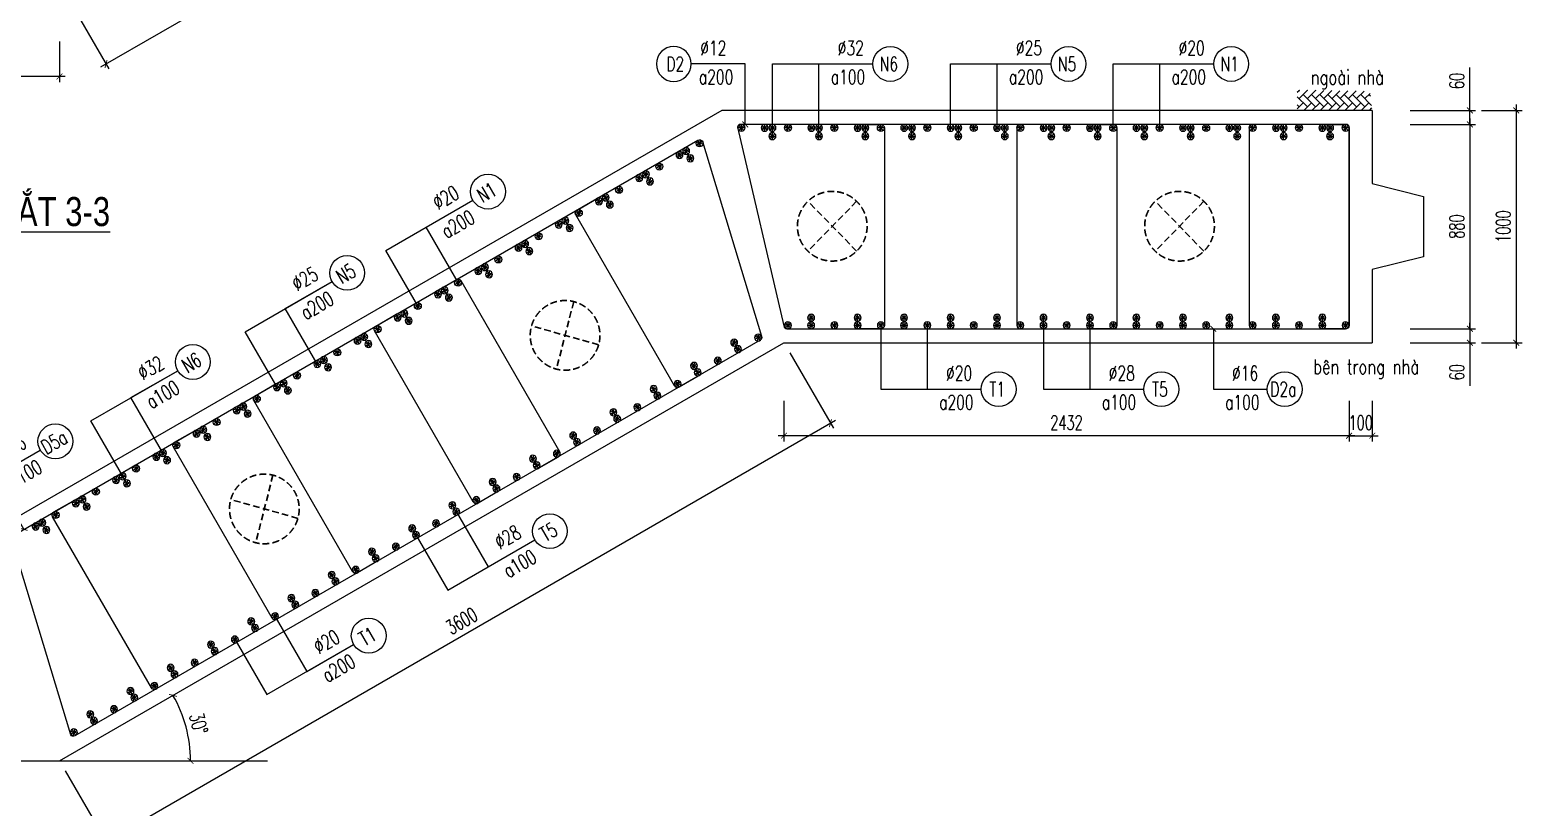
# Model space of a CAD drawing. Header units: millimetres. Extents: x -143483 to 1166745, y -1448440 to -1202244.
# Drawn here: x 491186 to 516875, y -1253784 to -1240398 of the extents above; entities that cross this region are included whole.
import ezdxf
from ezdxf.enums import TextEntityAlignment as Align

# ---------------------------------------------------------------- set-up
doc = ezdxf.new("R2010")
doc.units = ezdxf.units.MM
doc.header["$LTSCALE"] = 30
doc.header["$PDMODE"] = 3
doc.linetypes.add('DASHED', pattern=[19.05, 12.7, -6.35])
doc.layers.get('0').update_dxf_attribs({"lineweight": 9})
doc.layers.get('Defpoints').update_dxf_attribs({"lineweight": 9})
for name, color, linetype in [('ccu11-Cotthep', 9, 'Continuous'), ('ccu11-Dim', 8, 'Continuous'), ('ccu11-Hatch', 8, 'Continuous'), ('ccu11-Text', 31, 'Continuous'), ('ccu11-Thay', 7, 'Continuous'), ('ccu11-Thep', 4, 'Continuous'), ('ccu11-Thep doc', 4, 'Continuous'), ('ccu11-Thepdai', 6, 'Continuous')]:
    doc.layers.add(name, color=color, linetype=linetype)
doc.layers.add('ccu11-Khuat', color=9, linetype='DASHED', lineweight=30)
doc.layers.add('Vicom_thep doc', color=1, linetype='Continuous', lineweight=35)
doc.styles.add('ccu11-dim', font='vnsimli.shx', dxfattribs={"width": 0.65, "bigfont": 'bigfont.shx'})
doc.styles.add('ccu11-VnAvH-B', font='VHAVANB.TTF')
doc.styles.add('ccu11-vnsimli', font='vnsimli.shx', dxfattribs={"width": 0.8, "bigfont": 'vns.shx'})
doc.styles.add('ccu11-vnsimple', font='vnsimple.shx', dxfattribs={"bigfont": 'bigfont.shx'})
doc.styles.add('ccu11_simli', font='vnsimli.shx', dxfattribs={"width": 0.8})
doc.dimstyles.new('ccu11-100', dxfattribs={"dimscale": 100, "dimtxt": 2.5, "dimasz": 1, "dimexe": 1, "dimexo": 2, "dimgap": 1, "dimtad": 1, "dimdec": 0, "dimdsep": 46, "dimtxsty": 'ccu11-dim', "dimblk": 'ARCHTICK', "dimcen": -1, "dimdle": 1, "dimclrd": 256, "dimclre": 256, "dimclrt": 3, "dimadec": 0, "dimazin": 2, "dimtfac": 0.1, "dimtdec": 0, "dimtmove": 0, "dimatfit": 1, "dimldrblk": 'ARCHTICK', "dimfxl": 0, "dimtvp": 0.833333, "dimtolj": 1, "dimtzin": 12, "dimarcsym": 0})
doc.dimstyles.new('ccu11-100x4', dxfattribs={"dimscale": 100, "dimtxt": 2.5, "dimasz": 1, "dimexe": 1, "dimexo": 2, "dimgap": 1, "dimtad": 1, "dimdec": 0, "dimlfac": 0.25, "dimdsep": 46, "dimtxsty": 'ccu11-dim', "dimblk": 'ARCHTICK', "dimcen": -1, "dimdle": 1, "dimclrd": 256, "dimclre": 256, "dimclrt": 3, "dimadec": 0, "dimazin": 2, "dimtfac": 0.1, "dimtdec": 0, "dimtmove": 0, "dimatfit": 1, "dimldrblk": 'ARCHTICK', "dimfxl": 0, "dimtvp": 0.833333, "dimtolj": 1, "dimtzin": 12, "dimarcsym": 0})

# ---------------------------------------------------------------- blocks, each defined once
blk = doc.blocks.new('_ARCHTICK')
at = {"color": 0, "linetype": 'ByBlock', "const_width": 0.15}
blk.add_lwpolyline([(-0.5, -0.5), (0.5, 0.5)], dxfattribs=at)
blk = doc.blocks.new('*D2831')
at = {"layer": 'ccu11-Dim', "linetype": 'ByBlock', "lineweight": -2, "ltscale": 30, "transparency": 16777216}
for p, q in [((504268, -1232573), (505018, -1233872)), ((492410, -1241036), (505054, -1233736)), ((491797, -1239773), (492547, -1241072))]:
    blk.add_line(p, q, dxfattribs=at)
at = {"layer": 'Defpoints', "color": 0, "linetype": 'ByBlock', "ltscale": 30, "transparency": 16777216}
for p in [(504168, -1232400), (504968, -1233786), (491697, -1239600)]:
    blk.add_point(p, dxfattribs=at)
at = {"layer": 'ccu11-Dim', "linetype": 'ByBlock', "lineweight": -2, "ltscale": 30, "transparency": 16777216, "xscale": 100, "yscale": 100, "zscale": 100}
for p, rotation in [((504968, -1233786), 30.00008489636849), ((492497, -1240986), 210.0000848963685)]:
    blk.add_blockref('_ARCHTICK', p, dxfattribs=dict(at, rotation=rotation))
at = {"layer": 'ccu11-Dim', "color": 3, "linetype": 'ByBlock', "ltscale": 30, "transparency": 16777216, "insert": (498620, -1237191), "char_height": 250, "attachment_point": 5, "rotation": 30.0001, "style": 'ccu11-dim'}
blk.add_mtext('\\A1;3600', dxfattribs=at)
blk = doc.blocks.new('*D2843')
at = {"layer": 'ccu11-Dim', "linetype": 'ByBlock', "lineweight": -2, "ltscale": 30, "transparency": 16777216}
for p, q in [((481657, -1240601), (481657, -1241301)), ((491697, -1240601), (491697, -1241301)), ((491797, -1241201), (481557, -1241201))]:
    blk.add_line(p, q, dxfattribs=at)
at = {"layer": 'Defpoints', "color": 0, "linetype": 'ByBlock', "ltscale": 30, "transparency": 16777216}
for p in [(481657, -1240401), (491697, -1240401), (481657, -1241201)]:
    blk.add_point(p, dxfattribs=at)
at = {"layer": 'ccu11-Dim', "linetype": 'ByBlock', "lineweight": -2, "ltscale": 30, "transparency": 16777216, "xscale": 100, "yscale": 100, "zscale": 100, "rotation": 180}
blk.add_blockref('_ARCHTICK', (481657, -1241201), dxfattribs=at)
at = {"layer": 'ccu11-Dim', "linetype": 'ByBlock', "lineweight": -2, "ltscale": 30, "transparency": 16777216, "xscale": 100, "yscale": 100, "zscale": 100}
blk.add_blockref('_ARCHTICK', (491697, -1241201), dxfattribs=at)
at = {"layer": 'ccu11-Dim', "color": 3, "linetype": 'ByBlock', "ltscale": 30, "transparency": 16777216, "insert": (486677, -1240976), "char_height": 250, "attachment_point": 5, "style": 'ccu11-dim'}
blk.add_mtext('\\A1;2510', dxfattribs=at)
blk = doc.blocks.new('*D2846')
at = {"layer": 'ccu11-Dim', "linetype": 'ByBlock', "lineweight": -2, "ltscale": 30, "transparency": 16777216}
for p, q in [((504268, -1245960), (505018, -1247259)), ((492410, -1254422), (505054, -1247122)), ((491797, -1253160), (492547, -1254459))]:
    blk.add_line(p, q, dxfattribs=at)
at = {"layer": 'Defpoints', "color": 0, "linetype": 'ByBlock', "ltscale": 30, "transparency": 16777216}
for p in [(504168, -1245786), (504968, -1247172), (491697, -1252986)]:
    blk.add_point(p, dxfattribs=at)
at = {"layer": 'ccu11-Dim', "linetype": 'ByBlock', "lineweight": -2, "ltscale": 30, "transparency": 16777216, "xscale": 100, "yscale": 100, "zscale": 100}
for p, rotation in [((504968, -1247172), 30.00008489636849), ((492497, -1254372), 210.0000848963685)]:
    blk.add_blockref('_ARCHTICK', p, dxfattribs=dict(at, rotation=rotation))
at = {"layer": 'ccu11-Dim', "color": 3, "linetype": 'ByBlock', "ltscale": 30, "transparency": 16777216, "insert": (498620, -1250577), "char_height": 250, "attachment_point": 5, "rotation": 30.0001, "style": 'ccu11-dim'}
blk.add_mtext('\\A1;3600', dxfattribs=at)
blk = doc.blocks.new('*D2847')
at = {"layer": 'ccu11-Dim', "linetype": 'ByBlock', "lineweight": -2, "ltscale": 30, "transparency": 16777216}
for p, q in [((515975, -1241786), (515975, -1241047)), ((514947, -1241786), (516075, -1241786)), ((515975, -1242026), (515975, -1241786)), ((514947, -1242026), (516075, -1242026)), ((515975, -1242026), (515975, -1242126))]:
    blk.add_line(p, q, dxfattribs=at)
at = {"layer": 'Defpoints', "color": 0, "linetype": 'ByBlock', "ltscale": 30, "transparency": 16777216}
for p in [(514747, -1241786), (514747, -1242026), (515975, -1242026)]:
    blk.add_point(p, dxfattribs=at)
at = {"layer": 'ccu11-Dim', "linetype": 'ByBlock', "lineweight": -2, "ltscale": 30, "transparency": 16777216, "xscale": 100, "yscale": 100, "zscale": 100}
for p, rotation in [((515975, -1241786), 270), ((515975, -1242026), 90)]:
    blk.add_blockref('_ARCHTICK', p, dxfattribs=dict(at, rotation=rotation))
at = {"layer": 'ccu11-Dim', "color": 3, "linetype": 'ByBlock', "ltscale": 30, "transparency": 16777216, "insert": (515750, -1241278), "char_height": 250, "attachment_point": 5, "rotation": 90, "style": 'ccu11-dim'}
blk.add_mtext('\\A1;60', dxfattribs=at)
blk = doc.blocks.new('*D2848')
at = {"layer": 'ccu11-Dim', "linetype": 'ByBlock', "lineweight": -2, "ltscale": 30, "transparency": 16777216}
for p, q in [((514947, -1242026), (516075, -1242026)), ((515975, -1241926), (515975, -1245646)), ((514947, -1245546), (516075, -1245546))]:
    blk.add_line(p, q, dxfattribs=at)
at = {"layer": 'Defpoints', "color": 0, "linetype": 'ByBlock', "ltscale": 30, "transparency": 16777216}
for p in [(514747, -1242026), (514747, -1245546), (515975, -1245546)]:
    blk.add_point(p, dxfattribs=at)
at = {"layer": 'ccu11-Dim', "linetype": 'ByBlock', "lineweight": -2, "ltscale": 30, "transparency": 16777216, "xscale": 100, "yscale": 100, "zscale": 100}
for p, rotation in [((515975, -1242026), 90), ((515975, -1245546), 270)]:
    blk.add_blockref('_ARCHTICK', p, dxfattribs=dict(at, rotation=rotation))
at = {"layer": 'ccu11-Dim', "color": 3, "linetype": 'ByBlock', "ltscale": 30, "transparency": 16777216, "insert": (515750, -1243786), "char_height": 250, "attachment_point": 5, "rotation": 90, "style": 'ccu11-dim'}
blk.add_mtext('\\A1;880', dxfattribs=at)
blk = doc.blocks.new('*D2849')
at = {"layer": 'ccu11-Dim', "linetype": 'ByBlock', "lineweight": -2, "ltscale": 30, "transparency": 16777216}
for p, q in [((514947, -1245546), (516075, -1245546)), ((515975, -1245546), (515975, -1245446)), ((515975, -1245546), (515975, -1245786)), ((514947, -1245786), (516075, -1245786)), ((515975, -1245786), (515975, -1246526))]:
    blk.add_line(p, q, dxfattribs=at)
at = {"layer": 'Defpoints', "color": 0, "linetype": 'ByBlock', "ltscale": 30, "transparency": 16777216}
for p in [(514747, -1245546), (515975, -1245546), (514747, -1245786)]:
    blk.add_point(p, dxfattribs=at)
at = {"layer": 'ccu11-Dim', "linetype": 'ByBlock', "lineweight": -2, "ltscale": 30, "transparency": 16777216, "xscale": 100, "yscale": 100, "zscale": 100}
for p, rotation in [((515975, -1245546), 270), ((515975, -1245786), 90)]:
    blk.add_blockref('_ARCHTICK', p, dxfattribs=dict(at, rotation=rotation))
at = {"layer": 'ccu11-Dim', "color": 3, "linetype": 'ByBlock', "ltscale": 30, "transparency": 16777216, "insert": (515750, -1246294), "char_height": 250, "attachment_point": 5, "rotation": 90, "style": 'ccu11-dim'}
blk.add_mtext('\\A1;60', dxfattribs=at)
blk = doc.blocks.new('*D2850')
at = {"layer": 'ccu11-Dim', "linetype": 'ByBlock', "lineweight": -2, "ltscale": 30, "transparency": 16777216}
for p, q in [((516175, -1241786), (516875, -1241786)), ((516775, -1241686), (516775, -1245886)), ((516175, -1245786), (516875, -1245786))]:
    blk.add_line(p, q, dxfattribs=at)
at = {"layer": 'Defpoints', "color": 0, "linetype": 'ByBlock', "ltscale": 30, "transparency": 16777216}
for p in [(515975, -1241786), (515975, -1245786), (516775, -1245786)]:
    blk.add_point(p, dxfattribs=at)
at = {"layer": 'ccu11-Dim', "linetype": 'ByBlock', "lineweight": -2, "ltscale": 30, "transparency": 16777216, "xscale": 100, "yscale": 100, "zscale": 100}
for p, rotation in [((516775, -1241786), 90), ((516775, -1245786), 270)]:
    blk.add_blockref('_ARCHTICK', p, dxfattribs=dict(at, rotation=rotation))
at = {"layer": 'ccu11-Dim', "color": 3, "linetype": 'ByBlock', "ltscale": 30, "transparency": 16777216, "insert": (516550, -1243786), "char_height": 250, "attachment_point": 5, "rotation": 90, "style": 'ccu11-dim'}
blk.add_mtext('\\A1;1000', dxfattribs=at)
blk = doc.blocks.new('MCT')
at = {"ltscale": 0.005}
for p, q in [((-0.49, 0), (0.49, 0)), ((0.35, -0.35), (-0.35, 0.35)), ((-0.35, -0.35), (0.35, 0.35)), ((0, -0.49), (0, 0.49))]:
    blk.add_line(p, q, dxfattribs=at)
blk.add_circle((0, 0), 0.492, dxfattribs=at)
blk = doc.blocks.new('*U1665')
at = {"layer": 'ccu11-Thep doc', "xscale": -121.9200000001001, "yscale": 121.9200000001001, "zscale": 121.92, "rotation": 270}
blk.add_blockref('MCT', (0, 0), dxfattribs=at)
blk = doc.blocks.new('*U1666')
at = {"layer": 'ccu11-Thep doc', "color": 0, "linetype": 'ByBlock', "lineweight": -2, "transparency": 16777216}
for p in [(0, 0), (800, 0), (1600, 0), (2400, 0), (3200, 0), (4000, 0), (4800, 0), (5600, 0), (6400, 0), (7200, 0), (8000, 0), (8800, 0), (9600, 0), (10400, 0)]:
    blk.add_blockref('*U1665', p, dxfattribs=at)
blk = doc.blocks.new('*U1657')
at = {"layer": 'ccu11-Thep doc', "xscale": -121.9200000001001, "yscale": 121.9200000001001, "zscale": 121.92, "rotation": 270}
blk.add_blockref('MCT', (0, 0), dxfattribs=at)
blk = doc.blocks.new('*U1664')
at = {"layer": 'ccu11-Thep doc', "color": 0, "linetype": 'ByBlock', "lineweight": -2, "transparency": 16777216}
for p in [(0, 0), (800, 0), (1600, 0), (2400, 0), (3200, 0), (4000, 0), (4800, 0), (5600, 0), (6400, 0), (7200, 0), (8000, 0), (8800, 0), (9600, 0)]:
    blk.add_blockref('*U1657', p, dxfattribs=at)
blk = doc.blocks.new('SHD')
at = {"layer": 'ccu11-Cotthep'}
blk.add_circle((300, 0), 300, dxfattribs=at)
at = {"layer": 'ccu11-Cotthep', "color": 31, "style": 'ccu11_simli', "width": 0.8}
blk.add_attdef('DK', text='', height=250, dxfattribs=at).set_placement((-101, 65), align=Align.BOTTOM_RIGHT)
blk.add_attdef('KH', text='', height=250, dxfattribs=at).set_placement((300, 0), align=Align.MIDDLE)
blk.add_attdef('KC', text='', height=250, dxfattribs=at).set_placement((-101, -142), align=Align.TOP_RIGHT)
blk = doc.blocks.new('*D2855')
at = {"layer": 'ccu11-Dim', "lineweight": -2, "transparency": 16777216}
blk.add_arc((491697, -1252986), 2255, 0, 30.0001, dxfattribs=at)
at = {"layer": 'Defpoints', "color": 0, "transparency": 16777216}
for p in [(504168, -1245786), (493917, -1252595), (491697, -1252986), (491697, -1252986), (495279, -1252986)]:
    blk.add_point(p, dxfattribs=at)
at = {"layer": 'ccu11-Dim', "lineweight": -2, "transparency": 16777216, "xscale": 100, "yscale": 100, "zscale": 100}
for p, rotation in [((493650, -1251859), 120.0000848963687), ((493952, -1252986), 270.0000000000008)]:
    blk.add_blockref('_ARCHTICK', p, dxfattribs=dict(at, rotation=rotation))
at = {"layer": 'ccu11-Dim', "color": 3, "transparency": 16777216, "insert": (494092, -1252344), "char_height": 250, "attachment_point": 5, "rotation": 285, "style": 'ccu11-dim'}
blk.add_mtext('\\A1;30\\M+1818B', dxfattribs=at)
blk = doc.blocks.new('*U1656')
at = {"layer": 'ccu11-Thep doc', "xscale": -121.9200000001001, "yscale": 121.9200000001001, "zscale": 121.92, "rotation": 270}
blk.add_blockref('MCT', (0, 0), dxfattribs=at)
blk = doc.blocks.new('*U1658')
at = {"layer": 'ccu11-Thep doc', "color": 0, "linetype": 'ByBlock', "lineweight": -2, "transparency": 16777216}
for p in [(0, 0), (800, 0), (1600, 0), (2400, 0), (3200, 0), (4000, 0), (4800, 0), (5600, 0), (6400, 0), (7200, 0), (8000, 0), (8800, 0), (9600, 0), (10400, 0), (11200, 0), (12000, 0), (12800, 0), (13600, 0)]:
    blk.add_blockref('*U1656', p, dxfattribs=at)
blk = doc.blocks.new('*U1659')
at = {"layer": 'ccu11-Thep doc', "xscale": -121.9200000001001, "yscale": 121.9200000001001, "zscale": 121.92, "rotation": 270}
blk.add_blockref('MCT', (0, 0), dxfattribs=at)
blk = doc.blocks.new('*U1655')
at = {"layer": 'ccu11-Thep doc', "color": 0, "linetype": 'ByBlock', "lineweight": -2, "transparency": 16777216}
for p in [(0, 0), (800, 0), (1600, 0), (2400, 0), (3200, 0), (4000, 0), (4800, 0), (5600, 0), (6400, 0), (7200, 0), (8000, 0), (8800, 0), (9600, 0), (10400, 0), (11200, 0), (12000, 0), (12800, 0), (13600, 0)]:
    blk.add_blockref('*U1659', p, dxfattribs=at)
blk = doc.blocks.new('*D2859')
at = {"layer": 'ccu11-Dim', "linetype": 'ByBlock', "lineweight": -2, "ltscale": 30, "transparency": 16777216}
for p, q in [((504168, -1246787), (504168, -1247487)), ((513896, -1246787), (513896, -1247487)), ((513996, -1247387), (504068, -1247387))]:
    blk.add_line(p, q, dxfattribs=at)
at = {"layer": 'Defpoints', "color": 0, "linetype": 'ByBlock', "ltscale": 30, "transparency": 16777216}
for p in [(504168, -1246587), (513896, -1246587), (504168, -1247387)]:
    blk.add_point(p, dxfattribs=at)
at = {"layer": 'ccu11-Dim', "linetype": 'ByBlock', "lineweight": -2, "ltscale": 30, "transparency": 16777216, "xscale": 100, "yscale": 100, "zscale": 100, "rotation": 180}
blk.add_blockref('_ARCHTICK', (504168, -1247387), dxfattribs=at)
at = {"layer": 'ccu11-Dim', "linetype": 'ByBlock', "lineweight": -2, "ltscale": 30, "transparency": 16777216, "xscale": 100, "yscale": 100, "zscale": 100}
blk.add_blockref('_ARCHTICK', (513896, -1247387), dxfattribs=at)
at = {"layer": 'ccu11-Dim', "color": 3, "linetype": 'ByBlock', "ltscale": 30, "transparency": 16777216, "insert": (509032, -1247162), "char_height": 250, "attachment_point": 5, "style": 'ccu11-dim'}
blk.add_mtext('\\A1;2432', dxfattribs=at)
blk = doc.blocks.new('*D2860')
at = {"layer": 'ccu11-Dim', "linetype": 'ByBlock', "lineweight": -2, "ltscale": 30, "transparency": 16777216}
for p, q in [((513896, -1246787), (513896, -1247487)), ((514296, -1246787), (514296, -1247487)), ((513896, -1247387), (513796, -1247387)), ((513896, -1247387), (514296, -1247387)), ((514296, -1247387), (514396, -1247387))]:
    blk.add_line(p, q, dxfattribs=at)
at = {"layer": 'Defpoints', "color": 0, "linetype": 'ByBlock', "ltscale": 30, "transparency": 16777216}
for p in [(513896, -1246587), (514296, -1246587), (514296, -1247387)]:
    blk.add_point(p, dxfattribs=at)
at = {"layer": 'ccu11-Dim', "linetype": 'ByBlock', "lineweight": -2, "ltscale": 30, "transparency": 16777216, "xscale": 100, "yscale": 100, "zscale": 100}
blk.add_blockref('_ARCHTICK', (513896, -1247387), dxfattribs=at)
at = {"layer": 'ccu11-Dim', "linetype": 'ByBlock', "lineweight": -2, "ltscale": 30, "transparency": 16777216, "xscale": 100, "yscale": 100, "zscale": 100, "rotation": 180}
blk.add_blockref('_ARCHTICK', (514296, -1247387), dxfattribs=at)
at = {"layer": 'ccu11-Dim', "color": 3, "linetype": 'ByBlock', "ltscale": 30, "transparency": 16777216, "insert": (514096, -1247162), "char_height": 250, "attachment_point": 5, "style": 'ccu11-dim'}
blk.add_mtext('\\A1;100', dxfattribs=at)
blk = doc.blocks.new('ccu11_block_thep')
at = {"layer": 'ccu11-Thep', "color": 3}
for p, q in [((-0.4, 0), (0.4, 0)), ((-0.28, 0.28), (0.28, -0.28)), ((0.28, 0.28), (-0.28, -0.28)), ((0, 0.4), (0, -0.4))]:
    blk.add_line(p, q, dxfattribs=at)
at = {"layer": 'ccu11-Thep', "color": 1, "const_width": 0.0667}
blk.add_lwpolyline([(-0.4, 0, 1), (0.4, 0, 1), (-0.4, 0, 1)], format="xyb", dxfattribs=at)
at = {"layer": 'ccu11-Thep', "color": 1}
blk.add_circle((0, 0), 0.4, dxfattribs=at)
blk = doc.blocks.new('*U1669')
at = {"layer": 'Vicom_thep doc', "xscale": -150, "yscale": 150, "zscale": 150, "rotation": 180}
blk.add_blockref('ccu11_block_thep', (0, 0), dxfattribs=at)
blk = doc.blocks.new('*U1670')
at = {"layer": 'ccu11-Thep doc', "color": 0, "linetype": 'ByBlock', "lineweight": -2, "transparency": 16777216}
for p in [(0, 0), (800, 0), (1600, 0), (2400, 0), (3200, 0), (4000, 0), (4800, 0), (5600, 0), (6400, 0), (7200, 0), (8000, 0), (8800, 0), (9600, 0)]:
    blk.add_blockref('*U1669', p, dxfattribs=at)
blk = doc.blocks.new('*U1671')
at = {"layer": 'Vicom_thep doc', "xscale": -150, "yscale": 150, "zscale": 150, "rotation": 180}
blk.add_blockref('ccu11_block_thep', (0, 0), dxfattribs=at)
blk = doc.blocks.new('*U1672')
at = {"layer": 'ccu11-Thep doc', "color": 0, "linetype": 'ByBlock', "lineweight": -2, "transparency": 16777216}
for p in [(0, 0), (800, 0), (1600, 0), (2400, 0), (3200, 0), (4000, 0), (4800, 0), (5600, 0), (6400, 0), (7200, 0), (8000, 0), (8800, 0), (9600, 0), (10400, 0), (11200, 0), (12000, 0), (12800, 0)]:
    blk.add_blockref('*U1671', p, dxfattribs=at)
blk = doc.blocks.new('*U1677')
at = {"layer": 'Vicom_thep doc', "xscale": -150, "yscale": 150, "zscale": 150, "rotation": 180}
blk.add_blockref('ccu11_block_thep', (0, 0), dxfattribs=at)
blk = doc.blocks.new('*U1678')
at = {"layer": 'ccu11-Thep doc', "color": 0, "linetype": 'ByBlock', "lineweight": -2, "transparency": 16777216}
for p in [(0, 0), (800, 0), (1600, 0), (2400, 0), (3200, 0), (4000, 0), (4800, 0), (5600, 0), (6400, 0), (7200, 0), (8000, 0), (8800, 0), (9600, 0), (10400, 0), (11200, 0), (12000, 0), (12800, 0)]:
    blk.add_blockref('*U1677', p, dxfattribs=at)
blk = doc.blocks.new('*U1679')
at = {"layer": 'Vicom_thep doc', "xscale": -150, "yscale": 150, "zscale": 150, "rotation": 180}
blk.add_blockref('ccu11_block_thep', (0, 0), dxfattribs=at)
blk = doc.blocks.new('*U1680')
at = {"layer": 'ccu11-Thep doc', "color": 0, "linetype": 'ByBlock', "lineweight": -2, "transparency": 16777216}
for p in [(0, 0), (800, 0), (1600, 0), (2400, 0), (3200, 0), (4000, 0), (4800, 0), (5600, 0), (6400, 0), (7200, 0), (8000, 0), (8800, 0), (9600, 0), (10400, 0), (11200, 0), (12000, 0), (12800, 0)]:
    blk.add_blockref('*U1679', p, dxfattribs=at)
blk = doc.blocks.new('*U1681')
at = {"layer": 'Vicom_thep doc', "xscale": -150, "yscale": 150, "zscale": 150, "rotation": 180}
blk.add_blockref('ccu11_block_thep', (0, 0), dxfattribs=at)
blk = doc.blocks.new('*U1682')
at = {"layer": 'ccu11-Thep doc', "color": 0, "linetype": 'ByBlock', "lineweight": -2, "transparency": 16777216}
for p in [(0, 0), (800, 0), (1600, 0), (2400, 0), (3200, 0), (4000, 0), (4800, 0), (5600, 0), (6400, 0), (7200, 0), (8000, 0), (8800, 0)]:
    blk.add_blockref('*U1681', p, dxfattribs=at)
blk = doc.blocks.new('*U1683')
at = {"layer": 'Vicom_thep doc', "xscale": -150, "yscale": 150, "zscale": 150, "rotation": 180}
blk.add_blockref('ccu11_block_thep', (0, 0), dxfattribs=at)
blk = doc.blocks.new('*U1684')
at = {"layer": 'ccu11-Thep doc', "color": 0, "linetype": 'ByBlock', "lineweight": -2, "transparency": 16777216}
for p in [(0, 0), (800, 0), (1600, 0), (2400, 0), (3200, 0), (4000, 0), (4800, 0), (5600, 0), (6400, 0), (7200, 0), (8000, 0), (8800, 0)]:
    blk.add_blockref('*U1683', p, dxfattribs=at)
blk = doc.blocks.new('*U1687')
at = {"layer": 'Vicom_thep doc', "xscale": -150, "yscale": 150, "zscale": 150, "rotation": 180}
blk.add_blockref('ccu11_block_thep', (0, 0), dxfattribs=at)
blk = doc.blocks.new('*U1688')
at = {"layer": 'ccu11-Thep doc', "color": 0, "linetype": 'ByBlock', "lineweight": -2, "transparency": 16777216}
for p in [(0, 0), (800, 0), (1600, 0), (2400, 0), (3200, 0), (4000, 0), (4800, 0), (5600, 0), (6400, 0), (7200, 0), (8000, 0), (8800, 0), (9600, 0)]:
    blk.add_blockref('*U1687', p, dxfattribs=at)
blk = doc.blocks.new('*U1689')
at = {"layer": 'Vicom_thep doc', "xscale": -150, "yscale": 150, "zscale": 150, "rotation": 180}
blk.add_blockref('ccu11_block_thep', (0, 0), dxfattribs=at)
blk = doc.blocks.new('*U1690')
at = {"layer": 'ccu11-Thep doc', "color": 0, "linetype": 'ByBlock', "lineweight": -2, "transparency": 16777216}
for p in [(0, 0), (800, 0), (1600, 0), (2400, 0), (3200, 0), (4000, 0), (4800, 0), (5600, 0), (6400, 0), (7200, 0), (8000, 0), (8800, 0), (9600, 0)]:
    blk.add_blockref('*U1689', p, dxfattribs=at)
blk = doc.blocks.new('*U1691')
at = {"layer": 'Vicom_thep doc', "xscale": -150, "yscale": 150, "zscale": 150, "rotation": 180}
blk.add_blockref('ccu11_block_thep', (0, 0), dxfattribs=at)
blk = doc.blocks.new('*U1692')
at = {"layer": 'ccu11-Thep doc', "color": 0, "linetype": 'ByBlock', "lineweight": -2, "transparency": 16777216}
for p in [(0, 0), (800, 0), (1600, 0), (2400, 0), (3200, 0), (4000, 0), (4800, 0), (5600, 0), (6400, 0), (7200, 0), (8000, 0), (8800, 0), (9600, 0), (10400, 0), (11200, 0), (12000, 0), (12800, 0)]:
    blk.add_blockref('*U1691', p, dxfattribs=at)
blk = doc.blocks.new('*U1693')
at = {"layer": 'Vicom_thep doc', "xscale": -150, "yscale": 150, "zscale": 150, "rotation": 180}
blk.add_blockref('ccu11_block_thep', (0, 0), dxfattribs=at)
blk = doc.blocks.new('*U1694')
at = {"layer": 'ccu11-Thep doc', "color": 0, "linetype": 'ByBlock', "lineweight": -2, "transparency": 16777216}
for p in [(0, 0), (800, 0), (1600, 0), (2400, 0), (3200, 0), (4000, 0), (4800, 0), (5600, 0), (6400, 0), (7200, 0), (8000, 0), (8800, 0), (9600, 0), (10400, 0), (11200, 0), (12000, 0), (12800, 0)]:
    blk.add_blockref('*U1693', p, dxfattribs=at)

msp = doc.modelspace()

# ---------------------------------------------------------------- hatches: boundary and pattern name
at = {"layer": 'ccu11-Hatch', "ltscale": 10}
h = msp.add_hatch(dxfattribs=at)
h.set_pattern_fill('AR-HBONE', color=256, scale=25, angle=270, style=0)
h.set_pattern_definition([(45, (-2748847.14, 534669.86), (141.4213562, 4e-14), [300, -100]), (315, (-2748776.43, 534740.57), (141.4213562, 4e-14), [300, -100])])
h.paths.add_polyline_path([(513003.36, -1241433.61), (513003.36, -1241786.33), (514295.72, -1241786.33), (514252.86, -1241455.03)])

# ---------------------------------------------------------------- linework, layer by layer
at = {"layer": 'ccu11-Dim'}
msp.add_lwpolyline([(491696.79, -1252986.33), (495278.71, -1252986.33)], dxfattribs=at)
at = {"layer": 'ccu11-Khuat', "ltscale": 0.3}
for p, q in [((505418.71, -1243350.62), (504580.48, -1244209.32)), ((505418.71, -1244209.32), (504580.48, -1243350.62)), ((511396.62, -1243350.62), (510558.39, -1244209.32)), ((511396.62, -1244209.32), (510558.39, -1243350.62)), ((500548.21, -1245078.11), (500251.64, -1246240.89)), ((500977.56, -1245821.77), (499822.28, -1245497.23)), ((495371.2, -1248067.07), (495074.62, -1249229.84)), ((495800.55, -1248810.72), (494645.27, -1248486.18))]:
    msp.add_line(p, q, dxfattribs=at)
for centre in [(504999.6, -1243779.97), (510977.51, -1243779.97), (500399.92, -1245659.5), (495222.91, -1248648.45)]:
    msp.add_circle(centre, 600, dxfattribs=at)
at = {"layer": 'ccu11-Thay'}
for p, q in [((503095.72, -1241786.33), (490624.99, -1248986.33)), ((514295.72, -1241786.33), (503095.72, -1241786.33)), ((514295.72, -1241786.33), (514295.72, -1243046.33)), ((514295.72, -1243046.33), (515175.48, -1243266.33)), ((515175.48, -1243266.33), (515175.48, -1244306.33)), ((515175.48, -1244306.33), (514295.72, -1244526.33)), ((514295.72, -1244526.33), (514295.72, -1245786.33)), ((491696.79, -1252986.33), (504167.52, -1245786.33)), ((504167.52, -1245786.33), (514295.72, -1245786.33)), ((480496.79, -1252986.33), (491696.79, -1252986.33))]:
    msp.add_line(p, q, dxfattribs=at)
at = {"layer": 'ccu11-Thepdai'}
for points in [[(504218.07, -1245546.33), (513835.72, -1245546.33, 0.41421356), (513895.72, -1245486.33), (513895.72, -1242076.33, 0.41421356), (513845.72, -1242026.33), (503418.07, -1242026.33, 0.41421356), (503368.07, -1242076.33), (504168.07, -1245496.33, 0.41421356), (504218.07, -1245546.33)], [(505415.72, -1242026.33), (505835.72, -1242026.33, -0.41421356), (505895.72, -1242086.33), (505895.72, -1245486.33, -0.41421356), (505835.72, -1245546.33), (505415.72, -1245546.33)], [(508655.72, -1242026.33), (508235.72, -1242026.33, 0.41421356), (508175.72, -1242086.33), (508175.72, -1245486.33, 0.41421356), (508235.72, -1245546.33), (508655.72, -1245546.33)], [(509415.72, -1242026.33), (509835.72, -1242026.33, -0.41421356), (509895.72, -1242086.33), (509895.72, -1245486.33, -0.41421356), (509835.72, -1245546.33), (509415.72, -1245546.33)], [(512655.72, -1242026.33), (512235.72, -1242026.33, 0.41421356), (512175.72, -1242086.33), (512175.72, -1245486.33, 0.41421356), (512235.72, -1245546.33), (512655.72, -1245546.33)], [(513415.72, -1242026.33), (513835.72, -1242026.33, -0.41421356), (513895.72, -1242086.33), (513895.72, -1245486.33, -0.41421356), (513835.72, -1245546.33), (513415.72, -1245546.33)], [(490891.62, -1249109.51), (502684.85, -1242300.68, -0.41421356), (502766.81, -1242322.64), (503778.99, -1245675.79, -0.41421356), (503760.69, -1245744.09), (491958.8, -1252557.92, -0.41421356), (491890.5, -1252539.62), (490873.32, -1249177.81, -0.41421356), (490891.62, -1249109.51)], [(502730.12, -1246339.09), (502366.39, -1246549.09, -0.41421356), (502284.43, -1246527.13), (500584.43, -1243582.64, -0.41421356), (500606.39, -1243500.68), (500970.12, -1243290.68)], [(499924.2, -1247959.09), (500287.93, -1247749.09, 0.41421356), (500309.89, -1247667.13), (498609.89, -1244722.64, 0.41421356), (498527.93, -1244700.68), (498164.2, -1244910.68)], [(499266.02, -1248339.09), (498902.29, -1248549.09, -0.41421356), (498820.32, -1248527.13), (497120.32, -1245582.64, -0.41421356), (497142.29, -1245500.68), (497506.02, -1245290.68)], [(497187.56, -1249539.09), (496823.82, -1249749.09, -0.41421356), (496741.86, -1249727.13), (495041.86, -1246782.64, -0.41421356), (495063.82, -1246700.68), (495427.56, -1246490.68)], [(495801.91, -1250339.09), (495438.18, -1250549.09, -0.41421356), (495356.22, -1250527.13), (493656.22, -1247582.64, -0.41421356), (493678.18, -1247500.68), (494041.91, -1247290.68)], [(493723.45, -1251539.09), (493359.72, -1251749.09, -0.41421356), (493277.76, -1251727.13), (491577.76, -1248782.64, -0.41421356), (491599.72, -1248700.68), (491963.45, -1248490.68)]]:
    msp.add_lwpolyline(points, format="xyb", dxfattribs=at)

# ---------------------------------------------------------------- block references
at = {"layer": 'ccu11-Cotthep'}
ref = msp.add_blockref('SHD', (502571.14, -1240985.98), dxfattribs=dict(at, xscale=-1))
ref.add_attrib('KH', 'D2', dxfattribs={"color": 31, "height": 250, "style": 'ccu11-vnsimple', "width": 0.7}).set_placement((502296.14, -1240985.98), align=Align.MIDDLE_CENTER)
ref.add_attrib('KC', 'a200', dxfattribs={"color": 31, "height": 250, "style": 'ccu11-vnsimple', "width": 0.7}).set_placement((502999.72, -1241085.98), align=Align.TOP_CENTER)
ref.add_attrib('DK', '`12', dxfattribs={"color": 31, "height": 250, "style": 'ccu11-vnsimple', "width": 0.7}).set_placement((502951.92, -1240910.98), align=Align.BOTTOM_CENTER)
ref = msp.add_blockref('SHD', (505698.9, -1240985.27), dxfattribs=at)
ref.add_attrib('KH', 'N6', dxfattribs={"color": 31, "height": 250, "style": 'ccu11-vnsimple', "width": 0.7}).set_placement((505973.9, -1240985.27), align=Align.MIDDLE_CENTER)
ref.add_attrib('KC', 'a100', dxfattribs={"color": 31, "height": 250, "style": 'ccu11-vnsimple', "width": 0.7}).set_placement((505270.32, -1241085.27), align=Align.TOP_CENTER)
ref.add_attrib('DK', '`32', dxfattribs={"color": 31, "height": 250, "style": 'ccu11-vnsimple', "width": 0.7}).set_placement((505318.11, -1240910.27), align=Align.BOTTOM_CENTER)
ref = msp.add_blockref('SHD', (508766.24, -1240985.27), dxfattribs=at)
ref.add_attrib('KH', 'N5', dxfattribs={"color": 31, "height": 250, "style": 'ccu11-vnsimple', "width": 0.7}).set_placement((509041.24, -1240985.27), align=Align.MIDDLE_CENTER)
ref.add_attrib('KC', 'a200', dxfattribs={"color": 31, "height": 250, "style": 'ccu11-vnsimple', "width": 0.7}).set_placement((508337.66, -1241085.27), align=Align.TOP_CENTER)
ref.add_attrib('DK', '`25', dxfattribs={"color": 31, "height": 250, "style": 'ccu11-vnsimple', "width": 0.7}).set_placement((508385.46, -1240910.27), align=Align.BOTTOM_CENTER)
ref = msp.add_blockref('SHD', (511566.24, -1240985.27), dxfattribs=at)
ref.add_attrib('KH', 'N1', dxfattribs={"color": 31, "height": 250, "style": 'ccu11-vnsimple', "width": 0.7}).set_placement((511841.24, -1240985.27), align=Align.MIDDLE_CENTER)
ref.add_attrib('KC', 'a200', dxfattribs={"color": 31, "height": 250, "style": 'ccu11-vnsimple', "width": 0.7}).set_placement((511137.66, -1241085.27), align=Align.TOP_CENTER)
ref.add_attrib('DK', '`20', dxfattribs={"color": 31, "height": 250, "style": 'ccu11-vnsimple', "width": 0.7}).set_placement((511185.46, -1240910.27), align=Align.BOTTOM_CENTER)
ref = msp.add_blockref('SHD', (498813.25, -1243333.83), dxfattribs=dict(at, rotation=30))
ref.add_attrib('KH', 'N1', dxfattribs={"color": 31, "height": 250, "rotation": 30, "style": 'ccu11-vnsimple', "width": 0.7}).set_placement((499051.41, -1243196.33), align=Align.MIDDLE_CENTER)
ref.add_attrib('KC', 'a200', dxfattribs={"color": 31, "height": 250, "rotation": 30, "style": 'ccu11-vnsimple', "width": 0.7}).set_placement((498492.09, -1243634.72), align=Align.TOP_CENTER)
ref.add_attrib('DK', '`20', dxfattribs={"color": 31, "height": 250, "rotation": 30, "style": 'ccu11-vnsimple', "width": 0.7}).set_placement((498445.98, -1243459.27), align=Align.BOTTOM_CENTER)
ref = msp.add_blockref('SHD', (496388.38, -1244733.83), dxfattribs=dict(at, rotation=30))
ref.add_attrib('KH', 'N5', dxfattribs={"color": 31, "height": 250, "rotation": 30, "style": 'ccu11-vnsimple', "width": 0.7}).set_placement((496626.54, -1244596.33), align=Align.MIDDLE_CENTER)
ref.add_attrib('KC', 'a200', dxfattribs={"color": 31, "height": 250, "rotation": 30, "style": 'ccu11-vnsimple', "width": 0.7}).set_placement((496067.22, -1245034.72), align=Align.TOP_CENTER)
ref.add_attrib('DK', '`25', dxfattribs={"color": 31, "height": 250, "rotation": 30, "style": 'ccu11-vnsimple', "width": 0.7}).set_placement((496021.11, -1244859.27), align=Align.BOTTOM_CENTER)
ref = msp.add_blockref('SHD', (493731.98, -1246267.5), dxfattribs=dict(at, rotation=30))
ref.add_attrib('KH', 'N6', dxfattribs={"color": 31, "height": 250, "rotation": 30, "style": 'ccu11-vnsimple', "width": 0.7}).set_placement((493970.14, -1246130), align=Align.MIDDLE_CENTER)
ref.add_attrib('KC', 'a100', dxfattribs={"color": 31, "height": 250, "rotation": 30, "style": 'ccu11-vnsimple', "width": 0.7}).set_placement((493410.82, -1246568.39), align=Align.TOP_CENTER)
ref.add_attrib('DK', '`32', dxfattribs={"color": 31, "height": 250, "rotation": 30, "style": 'ccu11-vnsimple', "width": 0.7}).set_placement((493364.72, -1246392.94), align=Align.BOTTOM_CENTER)
ref = msp.add_blockref('SHD', (507564.72, -1246586.69), dxfattribs=at)
ref.add_attrib('KH', 'T1', dxfattribs={"color": 31, "height": 250, "style": 'ccu11-vnsimple', "width": 0.7}).set_placement((507839.72, -1246586.69), align=Align.MIDDLE_CENTER)
ref.add_attrib('KC', 'a200', dxfattribs={"color": 31, "height": 250, "style": 'ccu11-vnsimple', "width": 0.7}).set_placement((507136.14, -1246686.69), align=Align.TOP_CENTER)
ref.add_attrib('DK', '`20', dxfattribs={"color": 31, "height": 250, "style": 'ccu11-vnsimple', "width": 0.7}).set_placement((507183.93, -1246511.69), align=Align.BOTTOM_CENTER)
ref = msp.add_blockref('SHD', (510364.72, -1246586.34), dxfattribs=at)
ref.add_attrib('KH', 'T5', dxfattribs={"color": 31, "height": 250, "style": 'ccu11-vnsimple', "width": 0.7}).set_placement((510639.72, -1246586.34), align=Align.MIDDLE_CENTER)
ref.add_attrib('KC', 'a100', dxfattribs={"color": 31, "height": 250, "style": 'ccu11-vnsimple', "width": 0.7}).set_placement((509936.14, -1246686.34), align=Align.TOP_CENTER)
ref.add_attrib('DK', '`28', dxfattribs={"color": 31, "height": 250, "style": 'ccu11-vnsimple', "width": 0.7}).set_placement((509983.93, -1246511.34), align=Align.BOTTOM_CENTER)
ref = msp.add_blockref('SHD', (512488.47, -1246586.69), dxfattribs=at)
ref.add_attrib('KH', 'D2a', dxfattribs={"color": 31, "height": 250, "style": 'ccu11-vnsimple', "width": 0.7}).set_placement((512763.47, -1246586.69), align=Align.MIDDLE_CENTER)
ref.add_attrib('KC', 'a100', dxfattribs={"color": 31, "height": 250, "style": 'ccu11-vnsimple', "width": 0.7}).set_placement((512059.89, -1246686.69), align=Align.TOP_CENTER)
ref.add_attrib('DK', '`16', dxfattribs={"color": 31, "height": 250, "style": 'ccu11-vnsimple', "width": 0.7}).set_placement((512107.69, -1246511.69), align=Align.BOTTOM_CENTER)
ref = msp.add_blockref('SHD', (491366.14, -1247634.24), dxfattribs=dict(at, rotation=30))
ref.add_attrib('KH', 'D5a', dxfattribs={"color": 31, "height": 250, "rotation": 30, "style": 'ccu11-vnsimple', "width": 0.7}).set_placement((491604.3, -1247496.74), align=Align.MIDDLE_CENTER)
ref.add_attrib('KC', 'a100', dxfattribs={"color": 31, "height": 250, "rotation": 30, "style": 'ccu11-vnsimple', "width": 0.7}).set_placement((491044.98, -1247935.13), align=Align.TOP_CENTER)
ref.add_attrib('DK', '`16', dxfattribs={"color": 31, "height": 250, "rotation": 30, "style": 'ccu11-vnsimple', "width": 0.7}).set_placement((490998.87, -1247759.68), align=Align.BOTTOM_CENTER)
ref = msp.add_blockref('SHD', (499878.09, -1249181.23), dxfattribs=dict(at, rotation=30))
ref.add_attrib('KH', 'T5', dxfattribs={"color": 31, "height": 250, "rotation": 30, "style": 'ccu11-vnsimple', "width": 0.7}).set_placement((500116.25, -1249043.73), align=Align.MIDDLE_CENTER)
ref.add_attrib('KC', 'a100', dxfattribs={"color": 31, "height": 250, "rotation": 30, "style": 'ccu11-vnsimple', "width": 0.7}).set_placement((499556.93, -1249482.13), align=Align.TOP_CENTER)
ref.add_attrib('DK', '`28', dxfattribs={"color": 31, "height": 250, "rotation": 30, "style": 'ccu11-vnsimple', "width": 0.7}).set_placement((499510.82, -1249306.67), align=Align.BOTTOM_CENTER)
ref = msp.add_blockref('SHD', (496760.4, -1250981.23), dxfattribs=dict(at, rotation=30))
ref.add_attrib('KH', 'T1', dxfattribs={"color": 31, "height": 250, "rotation": 30, "style": 'ccu11-vnsimple', "width": 0.7}).set_placement((496998.56, -1250843.73), align=Align.MIDDLE_CENTER)
ref.add_attrib('KC', 'a200', dxfattribs={"color": 31, "height": 250, "rotation": 30, "style": 'ccu11-vnsimple', "width": 0.7}).set_placement((496439.24, -1251282.13), align=Align.TOP_CENTER)
ref.add_attrib('DK', '`20', dxfattribs={"color": 31, "height": 250, "rotation": 30, "style": 'ccu11-vnsimple', "width": 0.7}).set_placement((496393.13, -1251106.67), align=Align.BOTTOM_CENTER)
at = {"layer": 'ccu11-Thep doc', "xscale": -1}
msp.add_blockref('*U1666', (513835.72, -1242086.33), dxfattribs=at)
at = {"layer": 'ccu11-Thep doc'}
for name, p in [('*U1670', (503837.24, -1242085.63)), ('*U1688', (503969.9, -1242085.63)), ('*U1690', (503969.9, -1242229.04)), ('*U1684', (504635.72, -1245356.22)), ('*U1682', (504635.72, -1245486.33))]:
    msp.add_blockref(name, p, dxfattribs=at)
at = {"layer": 'ccu11-Thep doc', "xscale": -1, "rotation": 30.00000000000006}
msp.add_blockref('*U1655', (502714.85, -1242352.64), dxfattribs=at)
at = {"layer": 'ccu11-Thep doc'}
for name, p, rotation in [('*U1672', (491284.28, -1248951.27), 30), ('*U1692', (491399.16, -1248884.94), 30), ('*U1694', (491470.87, -1249009.14), 30), ('*U1658', (503722.03, -1245697.13), 209.9999999999999), ('*U1664', (513835.72, -1245486.33), 180), ('*U1680', (492225.44, -1252184.45), 30), ('*U1678', (492290.49, -1252297.13), 30)]:
    msp.add_blockref(name, p, dxfattribs=dict(at, rotation=rotation))

# ---------------------------------------------------------------- texts
at = {"layer": 'ccu11-Text', "linetype": 'Continuous', "style": 'ccu11-vnsimli', "width": 0.75}
for s, p in [('ngoµi nhµ', (513866.55, -1241338.19)), ('bªn trong nhµ', (514190.36, -1246324.8))]:
    msp.add_text(s, height=250, dxfattribs=at).set_placement(p, align=Align.CENTER)
at = {"layer": 'ccu11-Text', "color": 3, "style": 'ccu11-VnAvH-B', "width": 0.8}
msp.add_text('%%UmÆt c¾t 3-3', height=500, dxfattribs=at).set_placement((490933.46, -1243777.91), align=Align.CENTER)

# ---------------------------------------------------------------- dimensions: what is measured, and where the dimension line sits
at = {"layer": 'ccu11-Dim', "linetype": 'ByBlock', "ltscale": 30}
for p1, p2, picture, middle in [((491696.79, -1239600.16), (504167.52, -1232400.16), '*D2831', (498619.66, -1237190.95)), ((491696.79, -1252986.33), (504167.52, -1245786.33), '*D2846', (498619.66, -1250577.12))]:
    dim = msp.add_aligned_dim(p1=p1, p2=p2, distance=-1600, dimstyle='ccu11-100x4', dxfattribs=at)
    dim.commit()
    dim.dimension.update_dxf_attribs({"geometry": picture, "text_midpoint": middle})
for base, p1, p2, angle, picture, middle in [((481656.79, -1241200.52), (491696.79, -1240400.52), (481656.79, -1240400.52), 180, '*D2843', (486676.79, -1240975.52)), ((516775.48, -1245786.33), (515975.48, -1241786.33), (515975.48, -1245786.33), 90, '*D2850', (516550.48, -1243786.33)), ((504167.52, -1247386.69), (513895.72, -1246586.69), (504167.52, -1246586.69), 180, '*D2859', (509031.62, -1247161.69))]:
    dim = msp.add_linear_dim(base=base, p1=p1, p2=p2, angle=angle, dimstyle='ccu11-100x4', dxfattribs=at)
    dim.commit()
    dim.dimension.update_dxf_attribs({"geometry": picture, "text_midpoint": middle})
for base, p1, p2, angle, picture, middle in [((515975.48, -1242026.33), (514747.09, -1241786.33), (514747.09, -1242026.33), 90, '*D2847', (515975.48, -1241278.35)), ((515975.48, -1245546.33), (514747.09, -1245786.33), (514747.09, -1245546.33), 270, '*D2849', (515975.48, -1246294.32))]:
    dim = msp.add_linear_dim(base=base, p1=p1, p2=p2, angle=angle, dimstyle='ccu11-100x4', dxfattribs=at)
    dim.commit()
    dim.dimension.update_dxf_attribs({"geometry": picture, "text_midpoint": middle, "dimtype": 160})
for base, p1, p2, angle, override, picture, middle in [((515975.48, -1245546.33), (514747.09, -1242026.33), (514747.09, -1245546.33), 90, {"dimtmove": 1}, '*D2848', (515750.48, -1243786.33)), ((514295.72, -1247386.69), (513895.72, -1246586.69), (514295.72, -1246586.69), 180, {"dimtix": 1}, '*D2860', (514095.72, -1247161.69))]:
    dim = msp.add_linear_dim(base=base, p1=p1, p2=p2, angle=angle, dimstyle='ccu11-100x4', override=override, dxfattribs=at)
    dim.commit()
    dim.dimension.update_dxf_attribs({"geometry": picture, "text_midpoint": middle})
at = {"layer": 'ccu11-Dim'}
dim = msp.add_angular_dim_2l(base=(493917.41, -1252594.78), line1=((491696.79, -1252986.33), (504167.52, -1245786.33)), line2=((491696.79, -1252986.33), (495278.71, -1252986.33)), dimstyle='ccu11-100', dxfattribs=at)
dim.commit()
dim.dimension.update_dxf_attribs({"geometry": '*D2855', "text_midpoint": (494092.16, -1252344.49)})

# ---------------------------------------------------------------- leaders
at = {"layer": 'ccu11-Cotthep', "linetype": 'ByBlock', "ltscale": 30}
for points in [[(503500.14, -1242026.33), (503500.14, -1240985.98), (502571.14, -1240985.98)], [(511559.47, -1245546.33), (511559.47, -1246586.69), (512488.47, -1246586.69)], [(491081.78, -1248999.72), (490561.6, -1248098.74), (491366.14, -1247634.24)]]:
    msp.add_leader(points, dimstyle='ccu11-100x4', dxfattribs=at)
at = {"layer": 'ccu11-Cotthep'}
for points in [[(503969.9, -1242085.63), (503969.9, -1240985.27), (505698.9, -1240985.27)], [(504769.9, -1242085.63), (504769.9, -1240985.27), (505698.9, -1240985.27)], [(507037.24, -1242085.63), (507037.24, -1240985.27), (508766.24, -1240985.27)], [(507837.24, -1242085.63), (507837.24, -1240985.27), (508766.24, -1240985.27)], [(509837.24, -1242085.63), (509837.24, -1240985.27), (511566.24, -1240985.27)], [(510637.24, -1242085.63), (510637.24, -1240985.27), (511566.24, -1240985.27)], [(497866.07, -1245151.27), (497315.89, -1244198.33), (498813.25, -1243333.83)], [(498558.89, -1244751.27), (498008.71, -1243798.33), (498813.25, -1243333.83)], [(495441.2, -1246551.27), (494891.02, -1245598.33), (496388.38, -1244733.83)], [(496134.02, -1246151.27), (495583.84, -1245198.33), (496388.38, -1244733.83)], [(505835.72, -1245486.33), (505835.72, -1246586.69), (507564.72, -1246586.69)], [(506635.72, -1245486.33), (506635.72, -1246586.69), (507564.72, -1246586.69)], [(508635.72, -1245485.98), (508635.72, -1246586.34), (510364.72, -1246586.34)], [(509435.72, -1245485.98), (509435.72, -1246586.34), (510364.72, -1246586.34)], [(492784.8, -1248084.94), (492234.63, -1247132), (493731.98, -1246267.5)], [(493477.62, -1247684.94), (492927.45, -1246732), (493731.98, -1246267.5)], [(498523.38, -1248692.8), (499073.55, -1249645.73), (499878.09, -1249181.23)], [(497830.55, -1249092.8), (498380.73, -1250045.73), (499878.09, -1249181.23)], [(495405.68, -1250492.8), (495955.86, -1251445.73), (496760.4, -1250981.23)], [(494712.86, -1250892.8), (495263.04, -1251845.73), (496760.4, -1250981.23)]]:
    msp.add_leader(points, dimstyle='ccu11-100', override={"dimasz": 1.5, "dimgap": 1, "dimtad": 0, "dimldrblk": 'None', "dimfxl": 3, "dimfxlon": 1, "dimtfill": 1, "dimarcsym": 1}, dxfattribs=at)

doc.saveas('drawing.dxf')
